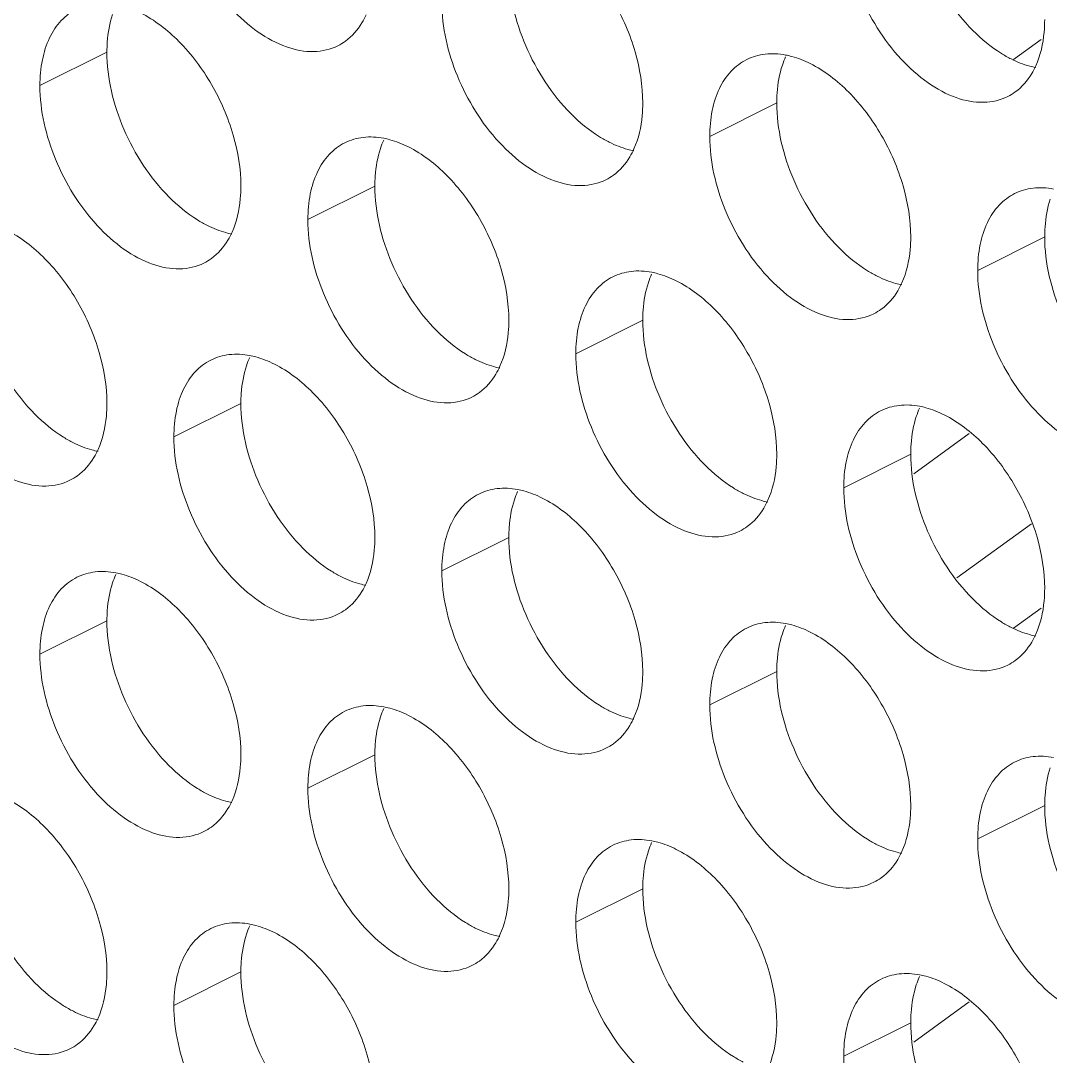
# Model space of a CAD drawing. Header units: millimetres. Extents: x 0 to 2524, y 0 to 1785.
# Drawn here: x 1835.54 to 1844.23, y 799.88 to 808.62 of the extents above; entities that cross this region are included whole.
import ezdxf

# ---------------------------------------------------------------- set-up
doc = ezdxf.new("R2010")
doc.units = ezdxf.units.MM
doc.header["$LTSCALE"] = 0.1
doc.layers.add('标注', color=251, linetype='Continuous', lineweight=9)

msp = doc.modelspace()

# ---------------------------------------------------------------- linework, layer by layer
at = {"layer": '标注'}
for p, q in [((1844.1564, 808.4634), (1843.9235, 808.2946)), ((1836.2666, 808.3574), (1835.7009, 808.0746)), ((1841.9235, 807.929), (1841.3578, 807.6461)), ((1838.5293, 807.226), (1837.9637, 806.9432)), ((1844.1862, 806.7976), (1843.6205, 806.5148)), ((1840.7921, 806.0947), (1840.2264, 805.8118)), ((1837.398, 805.3917), (1836.8323, 805.1089)), ((1843.5493, 805.1381), (1843.0797, 804.7977)), ((1843.0548, 804.9633), (1842.4891, 804.6804)), ((1844.0736, 804.3739), (1843.4446, 803.918)), ((1839.6607, 804.2603), (1839.095, 803.9775)), ((1844.1564, 803.6634), (1843.9235, 803.4946)), ((1836.2666, 803.5574), (1835.7009, 803.2746)), ((1841.9235, 803.129), (1841.3578, 802.8461)), ((1838.5293, 802.426), (1837.9637, 802.1432)), ((1844.1862, 801.9976), (1843.6205, 801.7148)), ((1840.7921, 801.2947), (1840.2264, 801.0118)), ((1837.398, 800.5917), (1836.8323, 800.3089)), ((1843.5493, 800.3381), (1843.0797, 799.9977)), ((1843.0548, 800.1633), (1842.4891, 799.8804))]:
    msp.add_line(p, q, dxfattribs=at)
for centre, radius, start, end in [((1838.015, 808.8169), 0.4532, 296.52559, 305.90341), ((1842.668, 808.0179), 0.734, 155.87957, 161.78032), ((1843.6719, 808.3885), 0.4532, 296.52559, 305.90341), ((1839.2739, 807.315), 0.734, 155.87957, 161.78032), ((1840.2778, 807.6855), 0.4532, 296.52559, 305.90341), ((1836.8836, 806.9826), 0.4532, 296.52559, 305.90341), ((1841.5366, 806.1836), 0.734, 155.87957, 161.78032), ((1842.5405, 806.5542), 0.4532, 296.52559, 305.90341), ((1838.1425, 805.4806), 0.734, 155.87957, 161.78032), ((1839.1464, 805.8512), 0.4532, 296.52559, 305.90341), ((1843.7993, 805.0522), 0.734, 155.87957, 161.78032), ((1835.7523, 805.1483), 0.4532, 296.52559, 305.90341), ((1840.4052, 804.3493), 0.734, 155.87957, 161.78032), ((1841.4091, 804.7198), 0.4532, 296.52559, 305.90341), ((1837.0111, 803.6463), 0.734, 155.87957, 161.78032), ((1838.015, 804.0169), 0.4532, 296.52559, 305.90341), ((1842.668, 803.2179), 0.734, 155.87957, 161.78032), ((1843.6719, 803.5885), 0.4532, 296.52559, 305.90341), ((1839.2739, 802.515), 0.734, 155.87957, 161.78032), ((1840.2778, 802.8855), 0.4532, 296.52559, 305.90341), ((1836.8836, 802.1826), 0.4532, 296.52559, 305.90341), ((1841.5366, 801.3836), 0.734, 155.87957, 161.78032), ((1842.5405, 801.7542), 0.4532, 296.52559, 305.90341), ((1838.1425, 800.6806), 0.734, 155.87957, 161.78032), ((1839.1464, 801.0512), 0.4532, 296.52559, 305.90341), ((1843.7993, 800.2522), 0.734, 155.87957, 161.78032), ((1835.7523, 800.3483), 0.4532, 296.52559, 305.90341)]:
    msp.add_arc(centre, radius, start, end, dxfattribs=at)
for points, knots in [([(1838.2174, 808.4114), (1838.1548, 808.3801), (1838.0049, 808.3462), (1837.7671, 808.3939), (1837.5287, 808.5246), (1837.2209, 808.8021), (1836.9349, 809.2648), (1836.8323, 809.6972), (1836.8323, 809.9089)], [0, 0, 0, 0, 0.090718, 0.191742, 0.308104, 0.439279, 0.725532, 1, 1, 1, 1]), ([(1843.5786, 808.5413), (1843.4171, 808.704), (1843.1661, 809.0912), (1843.0548, 809.5418), (1843.0548, 809.7633)], [0, 0, 0, 0, 0.508684, 1, 1, 1, 1]), ([(1843.8743, 807.9829), (1843.8117, 807.9517), (1843.6618, 807.9177), (1843.424, 807.9655), (1843.1855, 808.0961), (1842.8778, 808.3737), (1842.5917, 808.8364), (1842.4891, 809.2688), (1842.4891, 809.4804)], [0, 0, 0, 0, 0.090718, 0.191742, 0.308104, 0.439279, 0.725532, 1, 1, 1, 1]), ([(1839.9436, 809.3925), (1840.0642, 809.3321), (1840.2947, 809.1518), (1840.5609, 808.7937), (1840.7421, 808.375), (1840.7921, 808.0739), (1840.7921, 807.929)], [0, 0, 0, 0, 0.229676, 0.488215, 0.753207, 1, 1, 1, 1]), ([(1840.1845, 807.8383), (1840.023, 808.0011), (1839.772, 808.3883), (1839.6607, 808.8388), (1839.6607, 809.0603)], [0, 0, 0, 0, 0.508684, 1, 1, 1, 1]), ([(1840.4802, 807.28), (1840.4176, 807.2488), (1840.2676, 807.2148), (1840.0299, 807.2626), (1839.7914, 807.3932), (1839.4837, 807.6707), (1839.1976, 808.1334), (1839.095, 808.5659), (1839.095, 808.7775)], [0, 0, 0, 0, 0.090718, 0.191742, 0.308104, 0.439279, 0.725532, 1, 1, 1, 1]), ([(1835.7009, 808.0746), (1835.7009, 808.1474), (1835.7129, 808.2863), (1835.7719, 808.4765), (1835.8713, 808.6287), (1835.9639, 808.6991), (1836.0128, 808.7235)], [0, 0, 0, 0, 0.289235, 0.54966, 0.782932, 1, 1, 1, 1]), ([(1836.2666, 808.3574), (1836.2666, 808.3858), (1836.2703, 808.4933), (1836.2891, 808.6007), (1836.3139, 808.6758)], [0, 0, 0, 0, 0.264225, 1, 1, 1, 1]), ([(1836.5494, 808.6895), (1836.6701, 808.6292), (1836.9006, 808.4488), (1837.1668, 808.0908), (1837.3479, 807.6721), (1837.398, 807.371), (1837.398, 807.226)], [0, 0, 0, 0, 0.229676, 0.488215, 0.753207, 1, 1, 1, 1]), ([(1838.4547, 808.6715), (1838.4444, 808.6486), (1838.4012, 808.5646), (1838.337, 808.4905), (1838.2808, 808.4498)], [0, 0, 0, 0, 0.265525, 1, 1, 1, 1]), ([(1844.1862, 808.6319), (1844.1862, 808.5963), (1844.1805, 808.464), (1844.1513, 808.3314), (1844.1116, 808.243)], [0, 0, 0, 0, 0.268874, 1, 1, 1, 1]), ([(1843.9033, 808.2998), (1843.8749, 808.314), (1843.757, 808.3805), (1843.6515, 808.4678), (1843.5786, 808.5413)], [0, 0, 0, 0, 0.235002, 1, 1, 1, 1]), ([(1836.7904, 807.1354), (1836.6288, 807.2981), (1836.3778, 807.6853), (1836.2666, 808.1359), (1836.2666, 808.3574)], [0, 0, 0, 0, 0.508684, 1, 1, 1, 1]), ([(1841.6697, 808.2951), (1841.718, 808.3192), (1841.8281, 808.351), (1841.9417, 808.3442), (1841.9986, 808.3333)], [0, 0, 0, 0, 0.482538, 1, 1, 1, 1]), ([(1841.9986, 808.3333), (1842.0158, 808.33), (1842.0874, 808.3134), (1842.1563, 808.2861), (1842.2063, 808.2611)], [0, 0, 0, 0, 0.238696, 1, 1, 1, 1]), ([(1841.3578, 807.6461), (1841.3578, 807.719), (1841.3698, 807.8579), (1841.4288, 808.0481), (1841.5282, 808.2003), (1841.6207, 808.2707), (1841.6697, 808.2951)], [0, 0, 0, 0, 0.289235, 0.54966, 0.782932, 1, 1, 1, 1]), ([(1841.9235, 807.929), (1841.9235, 807.9574), (1841.9271, 808.0648), (1841.946, 808.1723), (1841.9708, 808.2474)], [0, 0, 0, 0, 0.264225, 1, 1, 1, 1]), ([(1842.2063, 808.2611), (1842.3269, 808.2008), (1842.5575, 808.0204), (1842.8237, 807.6624), (1843.0048, 807.2436), (1843.0548, 806.9425), (1843.0548, 806.7976)], [0, 0, 0, 0, 0.229676, 0.488215, 0.753207, 1, 1, 1, 1]), ([(1844.111, 808.2276), (1844.0938, 808.2309), (1844.0223, 808.2475), (1843.9533, 808.2748), (1843.9033, 808.2998)], [0, 0, 0, 0, 0.238696, 1, 1, 1, 1]), ([(1844.1116, 808.243), (1844.1013, 808.2202), (1844.058, 808.1362), (1843.9939, 808.062), (1843.9377, 808.0213)], [0, 0, 0, 0, 0.265525, 1, 1, 1, 1]), ([(1837.0861, 806.577), (1837.0235, 806.5458), (1836.8735, 806.5118), (1836.6357, 806.5596), (1836.3973, 806.6902), (1836.0895, 806.9678), (1835.8035, 807.4305), (1835.7009, 807.8629), (1835.7009, 808.0746)], [0, 0, 0, 0, 0.090718, 0.191742, 0.308104, 0.439279, 0.725532, 1, 1, 1, 1]), ([(1840.7921, 807.929), (1840.7921, 807.8934), (1840.7864, 807.7611), (1840.7572, 807.6285), (1840.7175, 807.5401)], [0, 0, 0, 0, 0.268874, 1, 1, 1, 1]), ([(1842.4473, 806.7069), (1842.2857, 806.8697), (1842.0347, 807.2569), (1841.9235, 807.7075), (1841.9235, 807.929)], [0, 0, 0, 0, 0.508684, 1, 1, 1, 1]), ([(1840.5092, 807.5969), (1840.4808, 807.6111), (1840.3629, 807.6776), (1840.2574, 807.7649), (1840.1845, 807.8383)], [0, 0, 0, 0, 0.235002, 1, 1, 1, 1]), ([(1838.2756, 807.5922), (1838.3239, 807.6163), (1838.434, 807.648), (1838.5476, 807.6412), (1838.6045, 807.6303)], [0, 0, 0, 0, 0.482538, 1, 1, 1, 1]), ([(1838.6045, 807.6303), (1838.6217, 807.627), (1838.6933, 807.6104), (1838.7622, 807.5832), (1838.8122, 807.5582)], [0, 0, 0, 0, 0.238696, 1, 1, 1, 1]), ([(1842.7429, 806.1486), (1842.6803, 806.1174), (1842.5304, 806.0834), (1842.2926, 806.1312), (1842.0542, 806.2618), (1841.7464, 806.5394), (1841.4604, 807.0021), (1841.3578, 807.4345), (1841.3578, 807.6461)], [0, 0, 0, 0, 0.090718, 0.191742, 0.308104, 0.439279, 0.725532, 1, 1, 1, 1]), ([(1837.9637, 806.9432), (1837.9637, 807.016), (1837.9757, 807.155), (1838.0347, 807.3452), (1838.1341, 807.4974), (1838.2266, 807.5678), (1838.2756, 807.5922)], [0, 0, 0, 0, 0.289235, 0.54966, 0.782932, 1, 1, 1, 1]), ([(1838.5293, 807.226), (1838.5293, 807.2544), (1838.533, 807.3619), (1838.5518, 807.4693), (1838.5767, 807.5444)], [0, 0, 0, 0, 0.264225, 1, 1, 1, 1]), ([(1838.8122, 807.5582), (1838.9328, 807.4978), (1839.1634, 807.3175), (1839.4296, 806.9594), (1839.6107, 806.5407), (1839.6607, 806.2396), (1839.6607, 806.0947)], [0, 0, 0, 0, 0.229676, 0.488215, 0.753207, 1, 1, 1, 1]), ([(1840.7169, 807.5247), (1840.6997, 807.528), (1840.6281, 807.5446), (1840.5592, 807.5719), (1840.5092, 807.5969)], [0, 0, 0, 0, 0.238696, 1, 1, 1, 1]), ([(1840.7175, 807.5401), (1840.7072, 807.5172), (1840.6639, 807.4332), (1840.5998, 807.3591), (1840.5436, 807.3184)], [0, 0, 0, 0, 0.265525, 1, 1, 1, 1]), ([(1837.398, 807.226), (1837.398, 807.1904), (1837.3923, 807.0582), (1837.363, 806.9255), (1837.3233, 806.8372)], [0, 0, 0, 0, 0.268874, 1, 1, 1, 1]), ([(1839.0531, 806.004), (1838.8916, 806.1668), (1838.6406, 806.5539), (1838.5293, 807.0045), (1838.5293, 807.226)], [0, 0, 0, 0, 0.508684, 1, 1, 1, 1]), ([(1843.9324, 807.1637), (1843.9807, 807.1878), (1844.0908, 807.2196), (1844.2045, 807.2128), (1844.2613, 807.2019)], [0, 0, 0, 0, 0.482538, 1, 1, 1, 1]), ([(1837.1151, 806.8939), (1837.0867, 806.9081), (1836.9688, 806.9746), (1836.8633, 807.062), (1836.7904, 807.1354)], [0, 0, 0, 0, 0.235002, 1, 1, 1, 1]), ([(1843.6205, 806.5148), (1843.6205, 806.5876), (1843.6325, 806.7265), (1843.6915, 806.9167), (1843.7909, 807.0689), (1843.8835, 807.1393), (1843.9324, 807.1637)], [0, 0, 0, 0, 0.289235, 0.54966, 0.782932, 1, 1, 1, 1]), ([(1844.1862, 806.7976), (1844.1862, 806.826), (1844.1899, 806.9335), (1844.2087, 807.0409), (1844.2335, 807.116)], [0, 0, 0, 0, 0.264225, 1, 1, 1, 1]), ([(1839.3488, 805.4457), (1839.2862, 805.4145), (1839.1363, 805.3805), (1838.8985, 805.4283), (1838.6601, 805.5589), (1838.3523, 805.8364), (1838.0663, 806.2991), (1837.9637, 806.7315), (1837.9637, 806.9432)], [0, 0, 0, 0, 0.090718, 0.191742, 0.308104, 0.439279, 0.725532, 1, 1, 1, 1]), ([(1835.4181, 806.8552), (1835.5387, 806.7949), (1835.7692, 806.6145), (1836.0355, 806.2565), (1836.2166, 805.8377), (1836.2666, 805.5367), (1836.2666, 805.3917)], [0, 0, 0, 0, 0.229676, 0.488215, 0.753207, 1, 1, 1, 1]), ([(1837.3228, 806.8217), (1837.3056, 806.825), (1837.234, 806.8416), (1837.1651, 806.8689), (1837.1151, 806.8939)], [0, 0, 0, 0, 0.238696, 1, 1, 1, 1]), ([(1837.3233, 806.8372), (1837.3131, 806.8143), (1837.2698, 806.7303), (1837.2057, 806.6562), (1837.1494, 806.6154)], [0, 0, 0, 0, 0.265525, 1, 1, 1, 1]), ([(1843.0548, 806.7976), (1843.0548, 806.762), (1843.0491, 806.6297), (1843.0199, 806.4971), (1842.9802, 806.4087)], [0, 0, 0, 0, 0.268874, 1, 1, 1, 1]), ([(1844.71, 805.5756), (1844.5484, 805.7383), (1844.2974, 806.1255), (1844.1862, 806.5761), (1844.1862, 806.7976)], [0, 0, 0, 0, 0.508684, 1, 1, 1, 1]), ([(1842.772, 806.4655), (1842.7436, 806.4797), (1842.6256, 806.5462), (1842.5201, 806.6335), (1842.4473, 806.7069)], [0, 0, 0, 0, 0.235002, 1, 1, 1, 1]), ([(1835.659, 805.3011), (1835.4975, 805.4638), (1835.2465, 805.851), (1835.1352, 806.3016), (1835.1352, 806.5231)], [0, 0, 0, 0, 0.508684, 1, 1, 1, 1]), ([(1840.5383, 806.4608), (1840.5866, 806.4849), (1840.6967, 806.5167), (1840.8104, 806.5098), (1840.8672, 806.499)], [0, 0, 0, 0, 0.482538, 1, 1, 1, 1]), ([(1840.8672, 806.499), (1840.8844, 806.4957), (1840.956, 806.4791), (1841.0249, 806.4518), (1841.0749, 806.4268)], [0, 0, 0, 0, 0.238696, 1, 1, 1, 1]), ([(1845.0057, 805.0172), (1844.9431, 804.986), (1844.7931, 804.952), (1844.5553, 804.9998), (1844.3169, 805.1304), (1844.0091, 805.408), (1843.7231, 805.8707), (1843.6205, 806.3031), (1843.6205, 806.5148)], [0, 0, 0, 0, 0.090718, 0.191742, 0.308104, 0.439279, 0.725532, 1, 1, 1, 1]), ([(1840.2264, 805.8118), (1840.2264, 805.8847), (1840.2384, 806.0236), (1840.2974, 806.2138), (1840.3968, 806.366), (1840.4894, 806.4364), (1840.5383, 806.4608)], [0, 0, 0, 0, 0.289235, 0.54966, 0.782932, 1, 1, 1, 1]), ([(1840.7921, 806.0947), (1840.7921, 806.1231), (1840.7958, 806.2305), (1840.8146, 806.3379), (1840.8394, 806.4131)], [0, 0, 0, 0, 0.264225, 1, 1, 1, 1]), ([(1841.0749, 806.4268), (1841.1956, 806.3665), (1841.4261, 806.1861), (1841.6923, 805.828), (1841.8734, 805.4093), (1841.9235, 805.1082), (1841.9235, 804.9633)], [0, 0, 0, 0, 0.229676, 0.488215, 0.753207, 1, 1, 1, 1]), ([(1842.9797, 806.3933), (1842.9625, 806.3966), (1842.8909, 806.4132), (1842.822, 806.4405), (1842.772, 806.4655)], [0, 0, 0, 0, 0.238696, 1, 1, 1, 1]), ([(1842.9802, 806.4087), (1842.9699, 806.3858), (1842.9266, 806.3019), (1842.8625, 806.2277), (1842.8063, 806.187)], [0, 0, 0, 0, 0.265525, 1, 1, 1, 1]), ([(1835.9547, 804.7427), (1835.8921, 804.7115), (1835.7422, 804.6775), (1835.5044, 804.7253), (1835.266, 804.8559), (1834.9582, 805.1335), (1834.6721, 805.5962), (1834.5695, 806.0286), (1834.5695, 806.2402)], [0, 0, 0, 0, 0.090718, 0.191742, 0.308104, 0.439279, 0.725532, 1, 1, 1, 1]), ([(1839.6607, 806.0947), (1839.6607, 806.059), (1839.655, 805.9268), (1839.6258, 805.7942), (1839.5861, 805.7058)], [0, 0, 0, 0, 0.268874, 1, 1, 1, 1]), ([(1841.3159, 804.8726), (1841.1543, 805.0354), (1840.9033, 805.4226), (1840.7921, 805.8731), (1840.7921, 806.0947)], [0, 0, 0, 0, 0.508684, 1, 1, 1, 1]), ([(1839.3779, 805.7625), (1839.3494, 805.7768), (1839.2315, 805.8433), (1839.126, 805.9306), (1839.0531, 806.004)], [0, 0, 0, 0, 0.235002, 1, 1, 1, 1]), ([(1837.1442, 805.7579), (1837.1925, 805.782), (1837.3026, 805.8137), (1837.4162, 805.8069), (1837.4731, 805.796)], [0, 0, 0, 0, 0.482538, 1, 1, 1, 1]), ([(1837.4731, 805.796), (1837.4903, 805.7927), (1837.5619, 805.7761), (1837.6308, 805.7488), (1837.6808, 805.7238)], [0, 0, 0, 0, 0.238696, 1, 1, 1, 1]), ([(1841.6115, 804.3143), (1841.5489, 804.2831), (1841.399, 804.2491), (1841.1612, 804.2969), (1840.9228, 804.4275), (1840.615, 804.7051), (1840.329, 805.1678), (1840.2264, 805.6002), (1840.2264, 805.8118)], [0, 0, 0, 0, 0.090718, 0.191742, 0.308104, 0.439279, 0.725532, 1, 1, 1, 1]), ([(1836.8323, 805.1089), (1836.8323, 805.1817), (1836.8443, 805.3207), (1836.9033, 805.5108), (1837.0027, 805.663), (1837.0953, 805.7335), (1837.1442, 805.7579)], [0, 0, 0, 0, 0.289235, 0.54966, 0.782932, 1, 1, 1, 1]), ([(1837.398, 805.3917), (1837.398, 805.4201), (1837.4017, 805.5276), (1837.4205, 805.635), (1837.4453, 805.7101)], [0, 0, 0, 0, 0.264225, 1, 1, 1, 1]), ([(1837.6808, 805.7238), (1837.8015, 805.6635), (1838.032, 805.4832), (1838.2982, 805.1251), (1838.4793, 804.7064), (1838.5293, 804.4053), (1838.5293, 804.2603)], [0, 0, 0, 0, 0.229676, 0.488215, 0.753207, 1, 1, 1, 1]), ([(1839.5856, 805.6904), (1839.5683, 805.6936), (1839.4968, 805.7103), (1839.4279, 805.7375), (1839.3779, 805.7625)], [0, 0, 0, 0, 0.238696, 1, 1, 1, 1]), ([(1839.5861, 805.7058), (1839.5758, 805.6829), (1839.5325, 805.5989), (1839.4684, 805.5248), (1839.4122, 805.4841)], [0, 0, 0, 0, 0.265525, 1, 1, 1, 1]), ([(1836.2666, 805.3917), (1836.2666, 805.3561), (1836.2609, 805.2238), (1836.2317, 805.0912), (1836.192, 805.0028)], [0, 0, 0, 0, 0.268874, 1, 1, 1, 1]), ([(1837.9218, 804.1697), (1837.7602, 804.3325), (1837.5092, 804.7196), (1837.398, 805.1702), (1837.398, 805.3917)], [0, 0, 0, 0, 0.508684, 1, 1, 1, 1]), ([(1842.801, 805.3294), (1842.8494, 805.3535), (1842.9594, 805.3853), (1843.0731, 805.3785), (1843.13, 805.3676)], [0, 0, 0, 0, 0.482538, 1, 1, 1, 1]), ([(1843.13, 805.3676), (1843.1472, 805.3643), (1843.2188, 805.3477), (1843.2877, 805.3204), (1843.3377, 805.2954)], [0, 0, 0, 0, 0.238696, 1, 1, 1, 1]), ([(1835.9838, 805.0596), (1835.9553, 805.0738), (1835.8374, 805.1403), (1835.7319, 805.2276), (1835.659, 805.3011)], [0, 0, 0, 0, 0.235002, 1, 1, 1, 1]), ([(1842.4891, 804.6804), (1842.4891, 804.7533), (1842.5011, 804.8922), (1842.5602, 805.0824), (1842.6595, 805.2346), (1842.7521, 805.305), (1842.801, 805.3294)], [0, 0, 0, 0, 0.289235, 0.54966, 0.782932, 1, 1, 1, 1]), ([(1843.0548, 804.9633), (1843.0548, 804.9917), (1843.0585, 805.0992), (1843.0773, 805.2066), (1843.1022, 805.2817)], [0, 0, 0, 0, 0.264225, 1, 1, 1, 1]), ([(1843.3377, 805.2954), (1843.4583, 805.2351), (1843.6888, 805.0547), (1843.955, 804.6967), (1844.1362, 804.2779), (1844.1862, 803.9769), (1844.1862, 803.8319)], [0, 0, 0, 0, 0.229676, 0.488215, 0.753207, 1, 1, 1, 1]), ([(1838.2174, 803.6114), (1838.1548, 803.5801), (1838.0049, 803.5462), (1837.7671, 803.5939), (1837.5287, 803.7246), (1837.2209, 804.0021), (1836.9349, 804.4648), (1836.8323, 804.8972), (1836.8323, 805.1089)], [0, 0, 0, 0, 0.090718, 0.191742, 0.308104, 0.439279, 0.725532, 1, 1, 1, 1]), ([(1836.1914, 804.9874), (1836.1742, 804.9907), (1836.1027, 805.0073), (1836.0338, 805.0346), (1835.9838, 805.0596)], [0, 0, 0, 0, 0.238696, 1, 1, 1, 1]), ([(1836.192, 805.0028), (1836.1817, 804.98), (1836.1384, 804.896), (1836.0743, 804.8218), (1836.0181, 804.7811)], [0, 0, 0, 0, 0.265525, 1, 1, 1, 1]), ([(1841.9235, 804.9633), (1841.9235, 804.9277), (1841.9178, 804.7954), (1841.8885, 804.6628), (1841.8488, 804.5744)], [0, 0, 0, 0, 0.268874, 1, 1, 1, 1]), ([(1843.5786, 803.7413), (1843.4171, 803.904), (1843.1661, 804.2912), (1843.0548, 804.7418), (1843.0548, 804.9633)], [0, 0, 0, 0, 0.508684, 1, 1, 1, 1]), ([(1841.6406, 804.6312), (1841.6122, 804.6454), (1841.4943, 804.7119), (1841.3888, 804.7992), (1841.3159, 804.8726)], [0, 0, 0, 0, 0.235002, 1, 1, 1, 1]), ([(1839.4069, 804.6265), (1839.4552, 804.6506), (1839.5653, 804.6823), (1839.679, 804.6755), (1839.7359, 804.6647)], [0, 0, 0, 0, 0.482538, 1, 1, 1, 1]), ([(1839.7359, 804.6647), (1839.7531, 804.6614), (1839.8246, 804.6447), (1839.8936, 804.6175), (1839.9436, 804.5925)], [0, 0, 0, 0, 0.238696, 1, 1, 1, 1]), ([(1843.8743, 803.1829), (1843.8117, 803.1517), (1843.6618, 803.1177), (1843.424, 803.1655), (1843.1855, 803.2961), (1842.8778, 803.5737), (1842.5917, 804.0364), (1842.4891, 804.4688), (1842.4891, 804.6804)], [0, 0, 0, 0, 0.090718, 0.191742, 0.308104, 0.439279, 0.725532, 1, 1, 1, 1]), ([(1839.095, 803.9775), (1839.095, 804.0504), (1839.107, 804.1893), (1839.1661, 804.3795), (1839.2654, 804.5317), (1839.358, 804.6021), (1839.4069, 804.6265)], [0, 0, 0, 0, 0.289235, 0.54966, 0.782932, 1, 1, 1, 1]), ([(1839.6607, 804.2603), (1839.6607, 804.2888), (1839.6644, 804.3962), (1839.6832, 804.5036), (1839.708, 804.5788)], [0, 0, 0, 0, 0.264225, 1, 1, 1, 1]), ([(1839.9436, 804.5925), (1840.0642, 804.5321), (1840.2947, 804.3518), (1840.5609, 803.9937), (1840.7421, 803.575), (1840.7921, 803.2739), (1840.7921, 803.129)], [0, 0, 0, 0, 0.229676, 0.488215, 0.753207, 1, 1, 1, 1]), ([(1841.8483, 804.559), (1841.8311, 804.5623), (1841.7595, 804.5789), (1841.6906, 804.6062), (1841.6406, 804.6312)], [0, 0, 0, 0, 0.238696, 1, 1, 1, 1]), ([(1841.8488, 804.5744), (1841.8385, 804.5515), (1841.7953, 804.4675), (1841.7312, 804.3934), (1841.6749, 804.3527)], [0, 0, 0, 0, 0.265525, 1, 1, 1, 1]), ([(1838.5293, 804.2603), (1838.5293, 804.2247), (1838.5236, 804.0925), (1838.4944, 803.9598), (1838.4547, 803.8715)], [0, 0, 0, 0, 0.268874, 1, 1, 1, 1]), ([(1840.1845, 803.0383), (1840.023, 803.2011), (1839.772, 803.5883), (1839.6607, 804.0388), (1839.6607, 804.2603)], [0, 0, 0, 0, 0.508684, 1, 1, 1, 1]), ([(1838.2465, 803.9282), (1838.2181, 803.9424), (1838.1002, 804.0089), (1837.9947, 804.0963), (1837.9218, 804.1697)], [0, 0, 0, 0, 0.235002, 1, 1, 1, 1]), ([(1836.0128, 803.9235), (1836.0611, 803.9476), (1836.1712, 803.9794), (1836.2849, 803.9726), (1836.3417, 803.9617)], [0, 0, 0, 0, 0.482538, 1, 1, 1, 1]), ([(1836.3417, 803.9617), (1836.359, 803.9584), (1836.4305, 803.9418), (1836.4994, 803.9145), (1836.5494, 803.8895)], [0, 0, 0, 0, 0.238696, 1, 1, 1, 1]), ([(1840.4802, 802.48), (1840.4176, 802.4488), (1840.2676, 802.4148), (1840.0299, 802.4626), (1839.7914, 802.5932), (1839.4837, 802.8707), (1839.1976, 803.3334), (1839.095, 803.7659), (1839.095, 803.9775)], [0, 0, 0, 0, 0.090718, 0.191742, 0.308104, 0.439279, 0.725532, 1, 1, 1, 1]), ([(1835.7009, 803.2746), (1835.7009, 803.3474), (1835.7129, 803.4863), (1835.7719, 803.6765), (1835.8713, 803.8287), (1835.9639, 803.8991), (1836.0128, 803.9235)], [0, 0, 0, 0, 0.289235, 0.54966, 0.782932, 1, 1, 1, 1]), ([(1836.2666, 803.5574), (1836.2666, 803.5858), (1836.2703, 803.6933), (1836.2891, 803.8007), (1836.3139, 803.8758)], [0, 0, 0, 0, 0.264225, 1, 1, 1, 1]), ([(1836.5494, 803.8895), (1836.6701, 803.8292), (1836.9006, 803.6488), (1837.1668, 803.2908), (1837.3479, 802.8721), (1837.398, 802.571), (1837.398, 802.426)], [0, 0, 0, 0, 0.229676, 0.488215, 0.753207, 1, 1, 1, 1]), ([(1838.4542, 803.856), (1838.437, 803.8593), (1838.3654, 803.876), (1838.2965, 803.9032), (1838.2465, 803.9282)], [0, 0, 0, 0, 0.238696, 1, 1, 1, 1]), ([(1838.4547, 803.8715), (1838.4444, 803.8486), (1838.4012, 803.7646), (1838.337, 803.6905), (1838.2808, 803.6498)], [0, 0, 0, 0, 0.265525, 1, 1, 1, 1]), ([(1844.1862, 803.8319), (1844.1862, 803.7963), (1844.1805, 803.664), (1844.1513, 803.5314), (1844.1116, 803.443)], [0, 0, 0, 0, 0.268874, 1, 1, 1, 1]), ([(1843.9033, 803.4998), (1843.8749, 803.514), (1843.757, 803.5805), (1843.6515, 803.6678), (1843.5786, 803.7413)], [0, 0, 0, 0, 0.235002, 1, 1, 1, 1]), ([(1836.7904, 802.3354), (1836.6288, 802.4981), (1836.3778, 802.8853), (1836.2666, 803.3359), (1836.2666, 803.5574)], [0, 0, 0, 0, 0.508684, 1, 1, 1, 1]), ([(1841.3578, 802.8461), (1841.3578, 802.919), (1841.3698, 803.0579), (1841.4288, 803.2481), (1841.5282, 803.4003), (1841.6207, 803.4707), (1841.6697, 803.4951)], [0, 0, 0, 0, 0.289235, 0.54966, 0.782932, 1, 1, 1, 1]), ([(1841.6697, 803.4951), (1841.718, 803.5192), (1841.8281, 803.551), (1841.9417, 803.5442), (1841.9986, 803.5333)], [0, 0, 0, 0, 0.482538, 1, 1, 1, 1]), ([(1841.9986, 803.5333), (1842.0158, 803.53), (1842.0874, 803.5134), (1842.1563, 803.4861), (1842.2063, 803.4611)], [0, 0, 0, 0, 0.238696, 1, 1, 1, 1]), ([(1844.111, 803.4276), (1844.0938, 803.4309), (1844.0223, 803.4475), (1843.9533, 803.4748), (1843.9033, 803.4998)], [0, 0, 0, 0, 0.238696, 1, 1, 1, 1]), ([(1841.9235, 803.129), (1841.9235, 803.1574), (1841.9271, 803.2648), (1841.946, 803.3723), (1841.9708, 803.4474)], [0, 0, 0, 0, 0.264225, 1, 1, 1, 1]), ([(1842.2063, 803.4611), (1842.3269, 803.4008), (1842.5575, 803.2204), (1842.8237, 802.8624), (1843.0048, 802.4436), (1843.0548, 802.1425), (1843.0548, 801.9976)], [0, 0, 0, 0, 0.229676, 0.488215, 0.753207, 1, 1, 1, 1]), ([(1844.1116, 803.443), (1844.1013, 803.4202), (1844.058, 803.3362), (1843.9939, 803.262), (1843.9377, 803.2213)], [0, 0, 0, 0, 0.265525, 1, 1, 1, 1]), ([(1837.0861, 801.777), (1837.0235, 801.7458), (1836.8735, 801.7118), (1836.6357, 801.7596), (1836.3973, 801.8902), (1836.0895, 802.1678), (1835.8035, 802.6305), (1835.7009, 803.0629), (1835.7009, 803.2746)], [0, 0, 0, 0, 0.090718, 0.191742, 0.308104, 0.439279, 0.725532, 1, 1, 1, 1]), ([(1840.7921, 803.129), (1840.7921, 803.0934), (1840.7864, 802.9611), (1840.7572, 802.8285), (1840.7175, 802.7401)], [0, 0, 0, 0, 0.268874, 1, 1, 1, 1]), ([(1842.4473, 801.9069), (1842.2857, 802.0697), (1842.0347, 802.4569), (1841.9235, 802.9075), (1841.9235, 803.129)], [0, 0, 0, 0, 0.508684, 1, 1, 1, 1]), ([(1840.5092, 802.7969), (1840.4808, 802.8111), (1840.3629, 802.8776), (1840.2574, 802.9649), (1840.1845, 803.0383)], [0, 0, 0, 0, 0.235002, 1, 1, 1, 1]), ([(1838.2756, 802.7922), (1838.3239, 802.8163), (1838.434, 802.848), (1838.5476, 802.8412), (1838.6045, 802.8303)], [0, 0, 0, 0, 0.482538, 1, 1, 1, 1]), ([(1838.6045, 802.8303), (1838.6217, 802.827), (1838.6933, 802.8104), (1838.7622, 802.7832), (1838.8122, 802.7582)], [0, 0, 0, 0, 0.238696, 1, 1, 1, 1]), ([(1840.7169, 802.7247), (1840.6997, 802.728), (1840.6281, 802.7446), (1840.5592, 802.7719), (1840.5092, 802.7969)], [0, 0, 0, 0, 0.238696, 1, 1, 1, 1]), ([(1842.7429, 801.3486), (1842.6803, 801.3174), (1842.5304, 801.2834), (1842.2926, 801.3312), (1842.0542, 801.4618), (1841.7464, 801.7394), (1841.4604, 802.2021), (1841.3578, 802.6345), (1841.3578, 802.8461)], [0, 0, 0, 0, 0.090718, 0.191742, 0.308104, 0.439279, 0.725532, 1, 1, 1, 1]), ([(1837.9637, 802.1432), (1837.9637, 802.216), (1837.9757, 802.355), (1838.0347, 802.5452), (1838.1341, 802.6974), (1838.2266, 802.7678), (1838.2756, 802.7922)], [0, 0, 0, 0, 0.289235, 0.54966, 0.782932, 1, 1, 1, 1]), ([(1838.5293, 802.426), (1838.5293, 802.4544), (1838.533, 802.5619), (1838.5518, 802.6693), (1838.5767, 802.7444)], [0, 0, 0, 0, 0.264225, 1, 1, 1, 1]), ([(1838.8122, 802.7582), (1838.9328, 802.6978), (1839.1634, 802.5175), (1839.4296, 802.1594), (1839.6107, 801.7407), (1839.6607, 801.4396), (1839.6607, 801.2947)], [0, 0, 0, 0, 0.229676, 0.488215, 0.753207, 1, 1, 1, 1]), ([(1840.7175, 802.7401), (1840.7072, 802.7172), (1840.6639, 802.6332), (1840.5998, 802.5591), (1840.5436, 802.5184)], [0, 0, 0, 0, 0.265525, 1, 1, 1, 1]), ([(1837.398, 802.426), (1837.398, 802.3904), (1837.3923, 802.2582), (1837.363, 802.1255), (1837.3233, 802.0372)], [0, 0, 0, 0, 0.268874, 1, 1, 1, 1]), ([(1839.0531, 801.204), (1838.8916, 801.3668), (1838.6406, 801.7539), (1838.5293, 802.2045), (1838.5293, 802.426)], [0, 0, 0, 0, 0.508684, 1, 1, 1, 1]), ([(1843.6205, 801.7148), (1843.6205, 801.7876), (1843.6325, 801.9265), (1843.6915, 802.1167), (1843.7909, 802.2689), (1843.8835, 802.3393), (1843.9324, 802.3637)], [0, 0, 0, 0, 0.289235, 0.54966, 0.782932, 1, 1, 1, 1]), ([(1843.9324, 802.3637), (1843.9807, 802.3878), (1844.0908, 802.4196), (1844.2045, 802.4128), (1844.2613, 802.4019)], [0, 0, 0, 0, 0.482538, 1, 1, 1, 1]), ([(1837.1151, 802.0939), (1837.0867, 802.1081), (1836.9688, 802.1746), (1836.8633, 802.262), (1836.7904, 802.3354)], [0, 0, 0, 0, 0.235002, 1, 1, 1, 1]), ([(1844.1862, 801.9976), (1844.1862, 802.026), (1844.1899, 802.1335), (1844.2087, 802.2409), (1844.2335, 802.316)], [0, 0, 0, 0, 0.264225, 1, 1, 1, 1]), ([(1839.3488, 800.6457), (1839.2862, 800.6145), (1839.1363, 800.5805), (1838.8985, 800.6283), (1838.6601, 800.7589), (1838.3523, 801.0364), (1838.0663, 801.4991), (1837.9637, 801.9315), (1837.9637, 802.1432)], [0, 0, 0, 0, 0.090718, 0.191742, 0.308104, 0.439279, 0.725532, 1, 1, 1, 1]), ([(1835.4181, 802.0552), (1835.5387, 801.9949), (1835.7692, 801.8145), (1836.0355, 801.4565), (1836.2166, 801.0377), (1836.2666, 800.7367), (1836.2666, 800.5917)], [0, 0, 0, 0, 0.229676, 0.488215, 0.753207, 1, 1, 1, 1]), ([(1837.3228, 802.0217), (1837.3056, 802.025), (1837.234, 802.0416), (1837.1651, 802.0689), (1837.1151, 802.0939)], [0, 0, 0, 0, 0.238696, 1, 1, 1, 1]), ([(1837.3233, 802.0372), (1837.3131, 802.0143), (1837.2698, 801.9303), (1837.2057, 801.8562), (1837.1494, 801.8154)], [0, 0, 0, 0, 0.265525, 1, 1, 1, 1]), ([(1843.0548, 801.9976), (1843.0548, 801.962), (1843.0491, 801.8297), (1843.0199, 801.6971), (1842.9802, 801.6087)], [0, 0, 0, 0, 0.268874, 1, 1, 1, 1]), ([(1844.71, 800.7756), (1844.5484, 800.9383), (1844.2974, 801.3255), (1844.1862, 801.7761), (1844.1862, 801.9976)], [0, 0, 0, 0, 0.508684, 1, 1, 1, 1]), ([(1842.772, 801.6655), (1842.7436, 801.6797), (1842.6256, 801.7462), (1842.5201, 801.8335), (1842.4473, 801.9069)], [0, 0, 0, 0, 0.235002, 1, 1, 1, 1]), ([(1835.659, 800.5011), (1835.4975, 800.6638), (1835.2465, 801.051), (1835.1352, 801.5016), (1835.1352, 801.7231)], [0, 0, 0, 0, 0.508684, 1, 1, 1, 1]), ([(1840.2264, 801.0118), (1840.2264, 801.0847), (1840.2384, 801.2236), (1840.2974, 801.4138), (1840.3968, 801.566), (1840.4894, 801.6364), (1840.5383, 801.6608)], [0, 0, 0, 0, 0.289235, 0.54966, 0.782932, 1, 1, 1, 1]), ([(1840.5383, 801.6608), (1840.5866, 801.6849), (1840.6967, 801.7167), (1840.8104, 801.7098), (1840.8672, 801.699)], [0, 0, 0, 0, 0.482538, 1, 1, 1, 1]), ([(1840.8672, 801.699), (1840.8844, 801.6957), (1840.956, 801.6791), (1841.0249, 801.6518), (1841.0749, 801.6268)], [0, 0, 0, 0, 0.238696, 1, 1, 1, 1]), ([(1842.9797, 801.5933), (1842.9625, 801.5966), (1842.8909, 801.6132), (1842.822, 801.6405), (1842.772, 801.6655)], [0, 0, 0, 0, 0.238696, 1, 1, 1, 1]), ([(1845.0057, 800.2172), (1844.9431, 800.186), (1844.7931, 800.152), (1844.5553, 800.1998), (1844.3169, 800.3304), (1844.0091, 800.608), (1843.7231, 801.0707), (1843.6205, 801.5031), (1843.6205, 801.7148)], [0, 0, 0, 0, 0.090718, 0.191742, 0.308104, 0.439279, 0.725532, 1, 1, 1, 1]), ([(1840.7921, 801.2947), (1840.7921, 801.3231), (1840.7958, 801.4305), (1840.8146, 801.5379), (1840.8394, 801.6131)], [0, 0, 0, 0, 0.264225, 1, 1, 1, 1]), ([(1841.0749, 801.6268), (1841.1956, 801.5665), (1841.4261, 801.3861), (1841.6923, 801.028), (1841.8734, 800.6093), (1841.9235, 800.3082), (1841.9235, 800.1633)], [0, 0, 0, 0, 0.229676, 0.488215, 0.753207, 1, 1, 1, 1]), ([(1842.9802, 801.6087), (1842.9699, 801.5858), (1842.9266, 801.5019), (1842.8625, 801.4277), (1842.8063, 801.387)], [0, 0, 0, 0, 0.265525, 1, 1, 1, 1]), ([(1835.9547, 799.9427), (1835.8921, 799.9115), (1835.7422, 799.8775), (1835.5044, 799.9253), (1835.266, 800.0559), (1834.9582, 800.3335), (1834.6721, 800.7962), (1834.5695, 801.2286), (1834.5695, 801.4402)], [0, 0, 0, 0, 0.090718, 0.191742, 0.308104, 0.439279, 0.725532, 1, 1, 1, 1]), ([(1839.6607, 801.2947), (1839.6607, 801.259), (1839.655, 801.1268), (1839.6258, 800.9942), (1839.5861, 800.9058)], [0, 0, 0, 0, 0.268874, 1, 1, 1, 1]), ([(1841.3159, 800.0726), (1841.1543, 800.2354), (1840.9033, 800.6226), (1840.7921, 801.0731), (1840.7921, 801.2947)], [0, 0, 0, 0, 0.508684, 1, 1, 1, 1]), ([(1839.3779, 800.9625), (1839.3494, 800.9768), (1839.2315, 801.0433), (1839.126, 801.1306), (1839.0531, 801.204)], [0, 0, 0, 0, 0.235002, 1, 1, 1, 1]), ([(1837.1442, 800.9579), (1837.1925, 800.982), (1837.3026, 801.0137), (1837.4162, 801.0069), (1837.4731, 800.996)], [0, 0, 0, 0, 0.482538, 1, 1, 1, 1]), ([(1837.4731, 800.996), (1837.4903, 800.9927), (1837.5619, 800.9761), (1837.6308, 800.9488), (1837.6808, 800.9238)], [0, 0, 0, 0, 0.238696, 1, 1, 1, 1]), ([(1839.5856, 800.8904), (1839.5683, 800.8936), (1839.4968, 800.9103), (1839.4279, 800.9375), (1839.3779, 800.9625)], [0, 0, 0, 0, 0.238696, 1, 1, 1, 1]), ([(1841.6115, 799.5143), (1841.5489, 799.4831), (1841.399, 799.4491), (1841.1612, 799.4969), (1840.9228, 799.6275), (1840.615, 799.9051), (1840.329, 800.3678), (1840.2264, 800.8002), (1840.2264, 801.0118)], [0, 0, 0, 0, 0.090718, 0.191742, 0.308104, 0.439279, 0.725532, 1, 1, 1, 1]), ([(1836.8323, 800.3089), (1836.8323, 800.3817), (1836.8443, 800.5207), (1836.9033, 800.7108), (1837.0027, 800.863), (1837.0953, 800.9335), (1837.1442, 800.9579)], [0, 0, 0, 0, 0.289235, 0.54966, 0.782932, 1, 1, 1, 1]), ([(1837.398, 800.5917), (1837.398, 800.6201), (1837.4017, 800.7276), (1837.4205, 800.835), (1837.4453, 800.9101)], [0, 0, 0, 0, 0.264225, 1, 1, 1, 1]), ([(1837.6808, 800.9238), (1837.8015, 800.8635), (1838.032, 800.6832), (1838.2982, 800.3251), (1838.4793, 799.9064), (1838.5293, 799.6053), (1838.5293, 799.4603)], [0, 0, 0, 0, 0.229676, 0.488215, 0.753207, 1, 1, 1, 1]), ([(1839.5861, 800.9058), (1839.5758, 800.8829), (1839.5325, 800.7989), (1839.4684, 800.7248), (1839.4122, 800.6841)], [0, 0, 0, 0, 0.265525, 1, 1, 1, 1]), ([(1836.2666, 800.5917), (1836.2666, 800.5561), (1836.2609, 800.4238), (1836.2317, 800.2912), (1836.192, 800.2028)], [0, 0, 0, 0, 0.268874, 1, 1, 1, 1]), ([(1837.9218, 799.3697), (1837.7602, 799.5325), (1837.5092, 799.9196), (1837.398, 800.3702), (1837.398, 800.5917)], [0, 0, 0, 0, 0.508684, 1, 1, 1, 1]), ([(1842.4891, 799.8804), (1842.4891, 799.9533), (1842.5011, 800.0922), (1842.5602, 800.2824), (1842.6595, 800.4346), (1842.7521, 800.505), (1842.801, 800.5294)], [0, 0, 0, 0, 0.289235, 0.54966, 0.782932, 1, 1, 1, 1]), ([(1842.801, 800.5294), (1842.8494, 800.5535), (1842.9594, 800.5853), (1843.0731, 800.5785), (1843.13, 800.5676)], [0, 0, 0, 0, 0.482538, 1, 1, 1, 1]), ([(1843.13, 800.5676), (1843.1472, 800.5643), (1843.2188, 800.5477), (1843.2877, 800.5204), (1843.3377, 800.4954)], [0, 0, 0, 0, 0.238696, 1, 1, 1, 1]), ([(1835.9838, 800.2596), (1835.9553, 800.2738), (1835.8374, 800.3403), (1835.7319, 800.4276), (1835.659, 800.5011)], [0, 0, 0, 0, 0.235002, 1, 1, 1, 1]), ([(1843.0548, 800.1633), (1843.0548, 800.1917), (1843.0585, 800.2992), (1843.0773, 800.4066), (1843.1022, 800.4817)], [0, 0, 0, 0, 0.264225, 1, 1, 1, 1]), ([(1843.3377, 800.4954), (1843.4583, 800.4351), (1843.6888, 800.2547), (1843.955, 799.8967), (1844.1362, 799.4779), (1844.1862, 799.1769), (1844.1862, 799.0319)], [0, 0, 0, 0, 0.229676, 0.488215, 0.753207, 1, 1, 1, 1]), ([(1838.2174, 798.8114), (1838.1548, 798.7801), (1838.0049, 798.7462), (1837.7671, 798.7939), (1837.5287, 798.9246), (1837.2209, 799.2021), (1836.9349, 799.6648), (1836.8323, 800.0972), (1836.8323, 800.3089)], [0, 0, 0, 0, 0.090718, 0.191742, 0.308104, 0.439279, 0.725532, 1, 1, 1, 1]), ([(1836.1914, 800.1874), (1836.1742, 800.1907), (1836.1027, 800.2073), (1836.0338, 800.2346), (1835.9838, 800.2596)], [0, 0, 0, 0, 0.238696, 1, 1, 1, 1]), ([(1836.192, 800.2028), (1836.1817, 800.18), (1836.1384, 800.096), (1836.0743, 800.0218), (1836.0181, 799.9811)], [0, 0, 0, 0, 0.265525, 1, 1, 1, 1]), ([(1841.9235, 800.1633), (1841.9235, 800.1277), (1841.9178, 799.9954), (1841.8885, 799.8628), (1841.8488, 799.7744)], [0, 0, 0, 0, 0.268874, 1, 1, 1, 1]), ([(1843.5786, 798.9413), (1843.4171, 799.104), (1843.1661, 799.4912), (1843.0548, 799.9418), (1843.0548, 800.1633)], [0, 0, 0, 0, 0.508684, 1, 1, 1, 1]), ([(1841.6406, 799.8312), (1841.6122, 799.8454), (1841.4943, 799.9119), (1841.3888, 799.9992), (1841.3159, 800.0726)], [0, 0, 0, 0, 0.235002, 1, 1, 1, 1]), ([(1843.8743, 798.3829), (1843.8117, 798.3517), (1843.6618, 798.3177), (1843.424, 798.3655), (1843.1855, 798.4961), (1842.8778, 798.7737), (1842.5917, 799.2364), (1842.4891, 799.6688), (1842.4891, 799.8804)], [0, 0, 0, 0, 0.090718, 0.191742, 0.308104, 0.439279, 0.725532, 1, 1, 1, 1])]:
    msp.add_open_spline(points, degree=3, knots=knots, dxfattribs=at)

doc.saveas('drawing.dxf')
